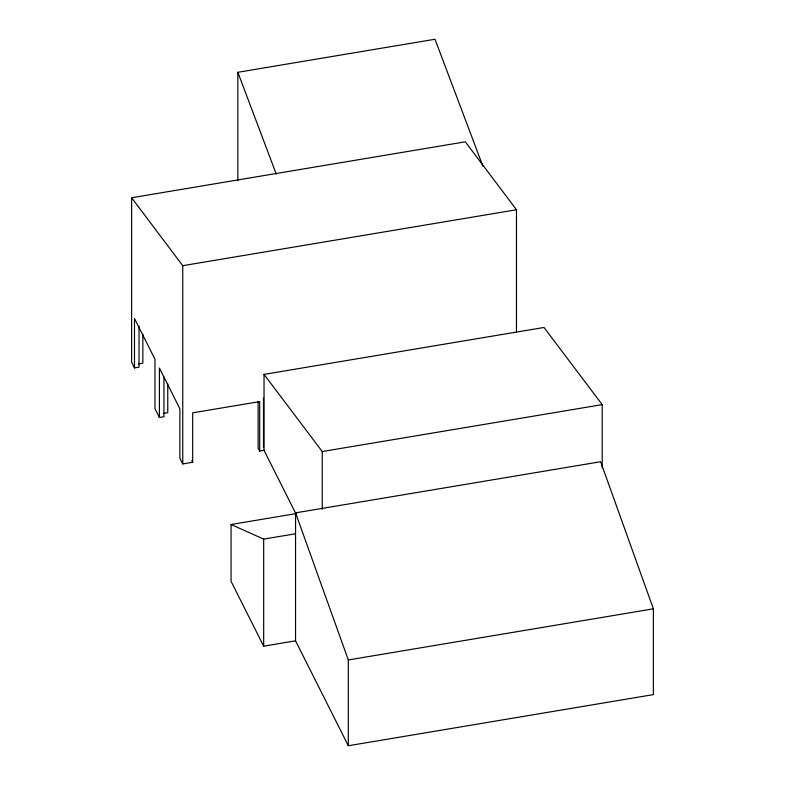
<?xml version="1.0" encoding="UTF-8"?>
<svg xmlns="http://www.w3.org/2000/svg" width="785" height="785" viewBox="0 0 785 785"><rect width="100%" height="100%" fill="white"/><g stroke="black" fill="none" stroke-linecap="round" stroke-linejoin="round"><path stroke-width="1.18" d="M237.845 180.658L237.845 72.299L434.998 39.25L482.932 166.273M139.033 326.177L139.033 367.164L134.49 367.929L131.615 362.199L131.615 197.751L465.319 141.81L516.461 209.752L516.461 332.075M131.615 197.751L182.758 265.683L516.461 209.752M138.552 363.887L142.841 363.161L142.841 334.233M295.552 640.825L295.552 512.86L600.633 461.727L653.385 608.826L653.385 694.617L348.314 745.75L295.552 640.825L263.672 646.173L231.065 581.322L231.065 524.508L295.837 513.655L264.035 450.305L264.035 374.386L544.005 327.463L602.203 404.618L602.203 467.958M163.466 413.43L167.755 412.714L167.755 383.786M134.49 367.929L134.49 318.504L154.969 359.226L154.969 408.651L159.404 417.473L163.947 416.717L163.947 376.937M159.404 417.473L159.404 368.047L179.883 408.779L179.883 458.195L182.758 463.925L192.678 462.257L192.678 412.841L259.688 401.606L259.688 451.032L264.035 450.305M264.035 374.386L322.233 451.542L602.203 404.618M231.065 524.508L263.672 539.109L295.552 533.771M295.552 512.86L348.314 659.959L653.385 608.826M259.688 451.032L258.118 448.451L258.118 401.439M191.795 460.51L192.678 462.257M237.845 72.299L276.281 174.142M348.314 659.959L348.314 745.75M322.233 451.542L322.233 509.23M263.672 539.109L263.672 646.173M263.485 398.123L263.485 447.548M182.758 265.683L182.758 463.925"/></g></svg>
